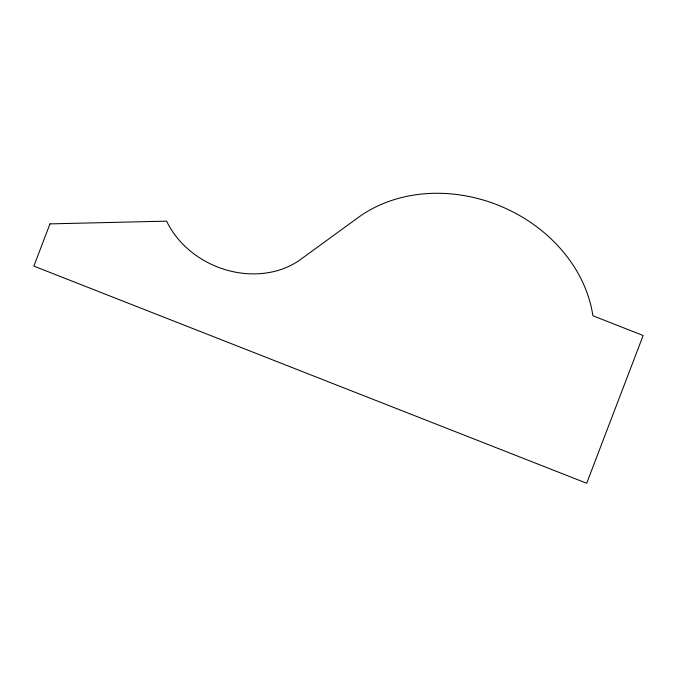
<?xml version="1.0" encoding="UTF-8"?>
<svg xmlns="http://www.w3.org/2000/svg" width="677" height="677" viewBox="0 0 677 677"><rect width="100%" height="100%" fill="white"/><g stroke="black" fill="none" stroke-linecap="round" stroke-linejoin="round"><path stroke-width="1.02" d="M49.98 223.884L33.85 266.103L586.705 483.26L643.15 335.496L592.891 315.753A142.559 119.296 22.7 0 0 500.887 206.307A142.559 119.296 22.7 0 0 358.311 217.444L300.63 259.435A85.294 71.364 22.7 0 1 166.627 221.151L49.98 223.884"/></g></svg>
